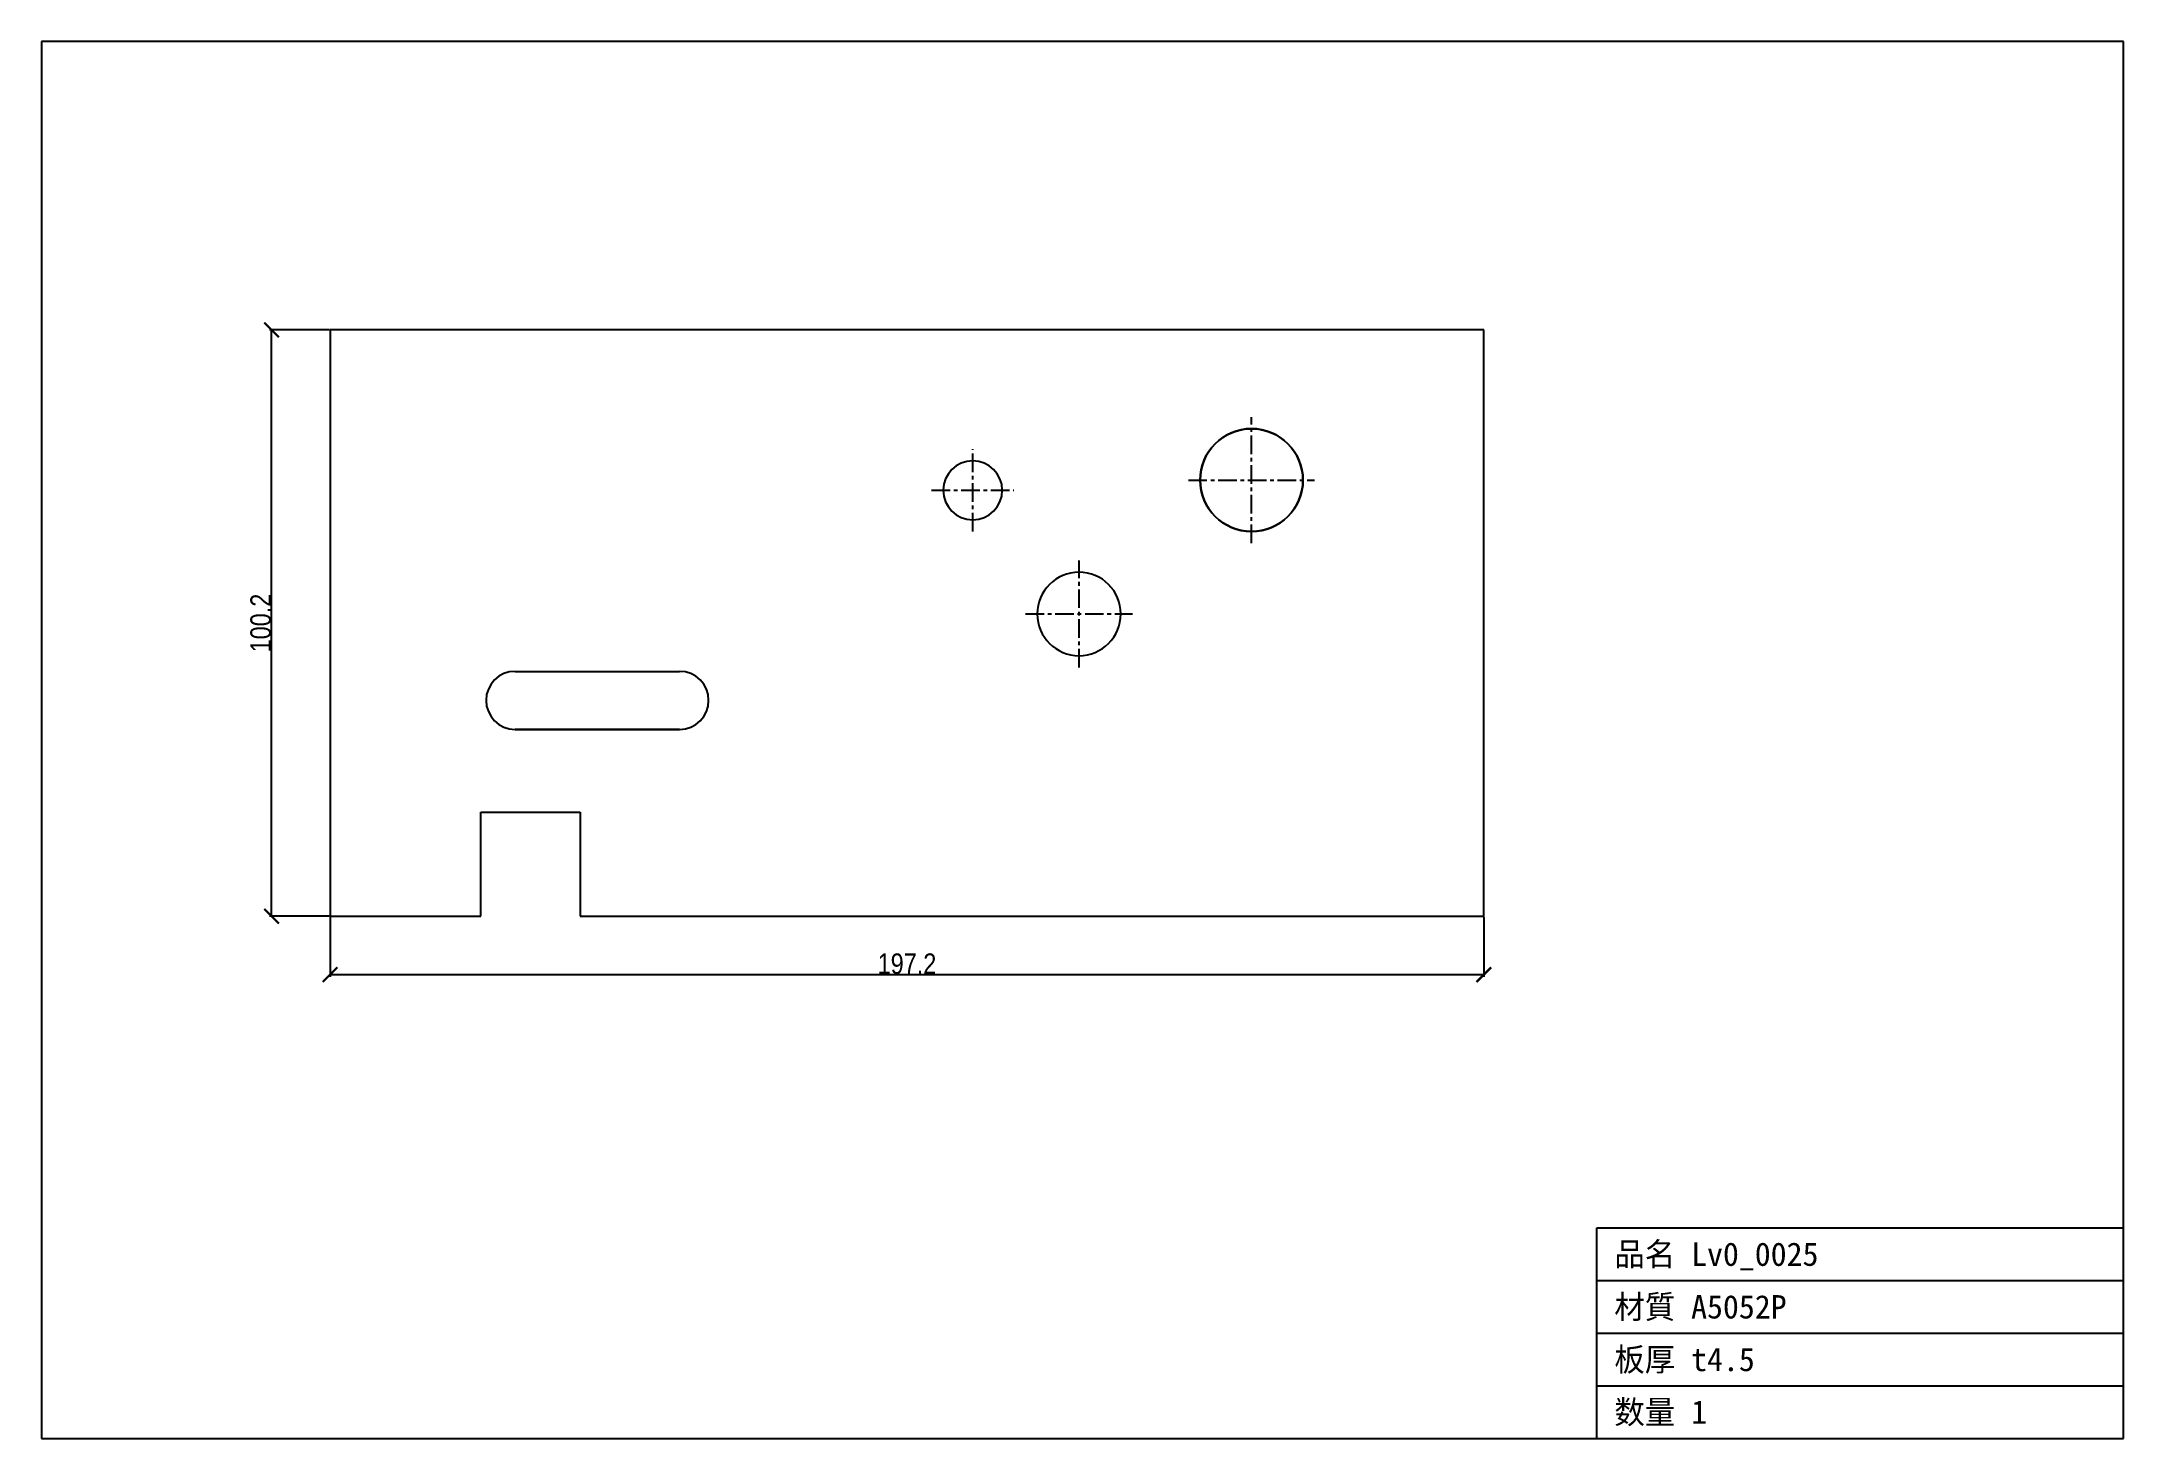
# Model space of a CAD drawing. Header units: millimetres. Extents: x -49 to 306, y -89 to 150.
import ezdxf

# ---------------------------------------------------------------- set-up
doc = ezdxf.new("R2010")
doc.units = ezdxf.units.MM
doc.linetypes.add('CENTER', pattern=[5.08, 3.175, -0.635, 0.635, -0.635])
doc.styles.add('OpenSansCondensed-Light', font='OpenSansCondensed-Light.ttf')
doc.dimstyles.new('EZDXF', dxfattribs={"dimtxt": 0.25, "dimasz": 0.175, "dimexe": 0.375, "dimexo": 0.125, "dimgap": 0.1, "dimtad": 1, "dimlfac": 100, "dimzin": 12, "dimdsep": 46, "dimtxsty": 'OpenSansCondensed-Light', "dimblk": 'ARCHTICK', "dimcen": 2.5, "dimazin": 3, "dimtfac": 0.5, "dimtmove": 2, "dimatfit": 3})

# ---------------------------------------------------------------- blocks, each defined once
blk = doc.blocks.new('_ARCHTICK')
at = {"color": 0, "linetype": 'BYBLOCK', "const_width": 0.15}
blk.add_lwpolyline([(-0.5, -0.5), (0.5, 0.5)], dxfattribs=at)

msp = doc.modelspace()

# ---------------------------------------------------------------- linework, layer by layer
at = {"color": 7, "linetype": 'CONTINUOUS'}
for p, q in [((306.5, 149.55), (-49.3, 149.55)), ((-49.3, 149.55), (-49.3, -89.3)), ((306.5, -89.3), (306.5, 149.55)), ((55.24, 100.25), (0, 100.25)), ((0, 100.25), (0, 0)), ((118.95, 100.25), (55.24, 100.25)), ((197.2, 100.25), (118.95, 100.24)), ((197.2, 69.98), (197.2, 100.25)), ((197.2, 36.47), (197.2, 69.98)), ((31.62, 41.86), (59.74, 41.86)), ((197.2, 26.1), (197.2, 36.47)), ((43.51, 31.94), (31.62, 31.94)), ((31.62, 31.94), (59.74, 31.94)), ((48.51, 31.94), (43.51, 31.94)), ((50.69, 31.94), (48.51, 31.94)), ((59.74, 31.94), (50.69, 31.94)), ((197.2, 0), (197.2, 26.1)), ((25.77, 0), (25.77, 17.77)), ((25.77, 17.77), (29.9, 17.77)), ((29.9, 17.77), (32.5, 17.76)), ((32.5, 17.77), (38.01, 17.77)), ((38.01, 17.77), (42.77, 17.77)), ((42.77, 17.77), (42.77, 0)), ((0, 0), (15.73, 0)), ((15.73, 0), (20.33, 0)), ((20.33, 0), (25.77, 0)), ((42.77, 0), (117.16, 0)), ((117.16, 0), (136.81, 0)), ((136.81, 0), (197.2, 0)), ((216.5, -89.3), (216.5, -53.3)), ((216.5, -53.3), (306.5, -53.3)), ((216.5, -62.3), (306.5, -62.3)), ((216.5, -71.3), (306.5, -71.3)), ((216.5, -80.3), (306.5, -80.3)), ((-49.3, -89.3), (306.5, -89.3))]:
    msp.add_line(p, q, dxfattribs=at)
at = {"color": 1, "linetype": 'CENTER'}
for p, q in [((157.49, 63.77), (157.49, 85.35)), ((109.85, 65.79), (109.85, 79.88)), ((102.8, 72.83), (116.89, 72.83)), ((146.7, 74.56), (168.28, 74.56)), ((128.01, 42.54), (128.01, 60.82)), ((118.87, 51.68), (137.15, 51.68))]:
    msp.add_line(p, q, dxfattribs=at)
at = {"color": 7, "linetype": 'CONTINUOUS'}
msp.add_circle((157.49, 74.56), 8.79, dxfattribs=at)
for centre, radius, start, end in [((157.49, 74.56), 8.79, 0, 180), ((109.85, 72.83), 5.04, 0, 180), ((109.85, 72.83), 5.04, 180, 0), ((157.49, 74.56), 8.79, 180, 0), ((128.01, 51.68), 7.14, 0, 180), ((128.01, 51.68), 7.14, 180, 0), ((31.62, 36.9), 4.96, 90, -90), ((59.74, 36.9), 4.96, -90, 90)]:
    msp.add_arc(centre, radius, start, end, dxfattribs=at)

# ---------------------------------------------------------------- texts
at = {"color": 2}
for s, p in [('品名 Lv0_0025', (219.5, -59.8)), ('材質 A5052P', (219.5, -68.8)), ('板厚 t4.5', (219.5, -77.8)), ('数量 1', (219.5, -86.8))]:
    msp.add_text(s, height=4, dxfattribs=at).set_placement(p)

# ---------------------------------------------------------------- dimensions: what is measured, and where the dimension line sits
msp.add_linear_dim(base=(-10, 0), p1=(0, 0), p2=(0, 100.2459), angle=90, dimstyle='EZDXF', override={"dimtxt": 3.5, "dimasz": 2.5, "dimdec": 1, "dimlfac": 1}, dxfattribs=at).render()
msp.add_linear_dim(base=(0, -10), p1=(0, 0), p2=(197.2, 0), dimstyle='EZDXF', override={"dimtxt": 3.5, "dimasz": 2.5, "dimdec": 1, "dimlfac": 1}, dxfattribs=at).render()

doc.saveas('drawing.dxf')
